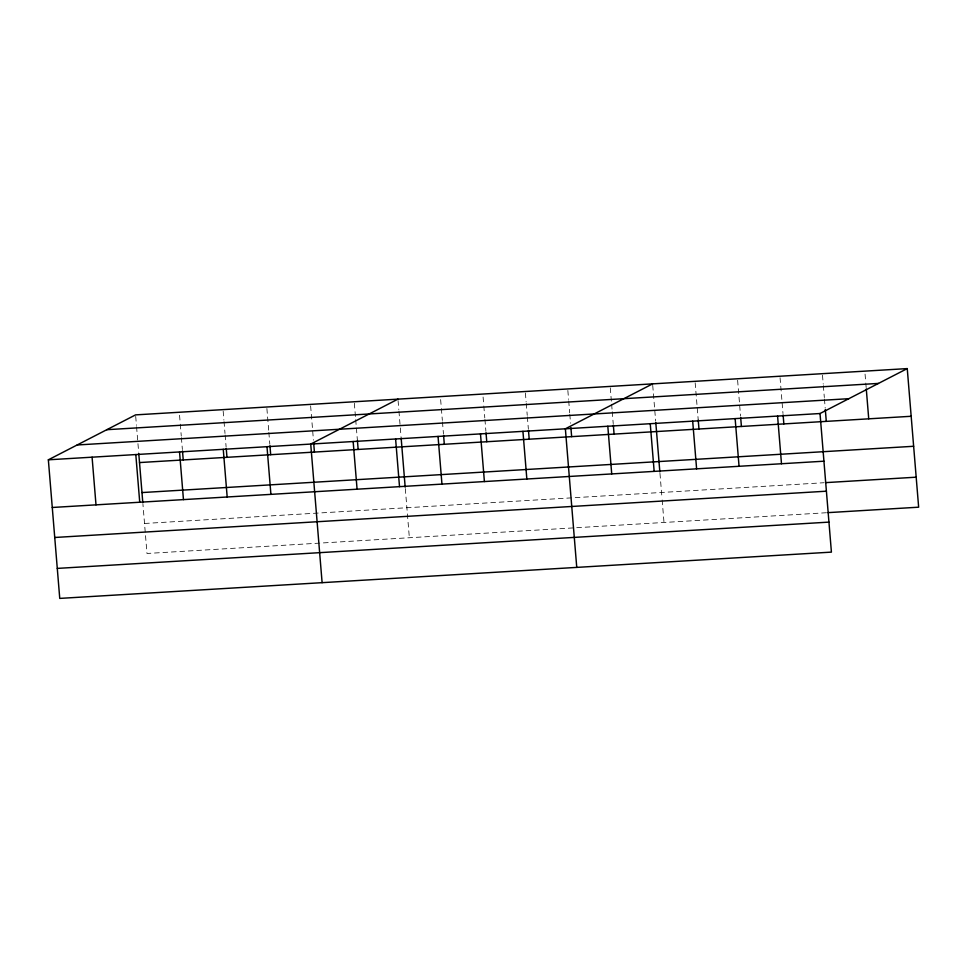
<?xml version="1.0" encoding="UTF-8"?>
<svg xmlns="http://www.w3.org/2000/svg" width="967" height="967" viewBox="0 0 967 967"><rect width="100%" height="100%" fill="white"/><g stroke="black" fill="none" stroke-linecap="round" stroke-linejoin="round"><path stroke-width="0.73" stroke-dasharray="4.83 3.63" d="M144.518 523.473L823.981 482.726M826.447 512.728L146.984 553.475L142.947 504.339M865.054 374.12L865.67 381.566M865.791 383.065L866.166 387.537M822.494 375.172L823.231 384.117M823.352 385.603L824.331 397.534M824.452 399.02L825.189 407.953M780.055 377.722L782.992 413.489M737.616 380.273L740.553 416.028M695.164 382.811L698.234 420.065M652.725 385.362L655.662 421.116M659.965 473.334L662.032 498.464M662.153 499.963L664.003 522.47M610.286 387.9L611.507 402.804M611.64 404.291L612.123 410.262M612.244 411.749L613.223 423.667M567.847 390.45L568.584 399.395M568.705 400.882L569.684 412.8M569.805 414.287L570.542 423.232M525.407 393.001L526.133 401.934M526.266 403.432L527.245 415.351M527.366 416.837L528.345 428.756M483.089 397.026L483.693 404.484M483.814 405.971L484.793 417.889M484.926 419.388L485.905 431.306M440.638 399.576L441.254 407.022M441.375 408.521L442.354 420.44M442.475 421.926L443.454 433.845M398.078 400.628L398.815 409.573M398.936 411.06L401.015 436.395M405.306 488.601L409.355 537.749M354.345 403.251L355.578 418.155M355.699 419.642L357.415 440.505M310.625 405.874L313.441 440.154M266.892 408.497L268.729 430.847M268.85 432.346L269.829 444.264M223.172 411.12L223.897 420.065M224.03 421.552L225.009 433.47M225.13 434.969L226.109 446.887M179.56 415.242L180.176 422.688M180.297 424.175L181.276 436.093M181.397 437.592L182.376 449.51M135.706 416.366L136.444 425.311M136.565 426.798L138.656 452.133"/><path stroke-width="1.45" d="M907.251 368.596L820.016 413.525L831.415 552.121L59.749 598.404L48.35 459.808L135.585 414.879L907.251 368.596L918.65 507.192L827.909 512.643M397.957 399.141L310.721 444.071L322.108 582.666M652.604 383.875L565.369 428.792L576.755 567.399M106.805 429.699L878.471 383.416M77.142 444.977L848.808 398.694M48.35 459.808L820.016 413.525M139.514 462.564L911.18 416.281M141.98 492.566L913.646 446.283M52.266 507.482L823.932 461.199M825.443 482.642L916.184 477.19M54.732 537.483L826.398 491.2M57.283 568.403L828.949 522.12M866.287 389.024L868.729 418.82M825.31 409.452L826.289 421.37M783.113 414.976L783.85 423.921M777.577 416.064L781.493 463.749M740.674 417.526L741.411 426.459M735.138 418.614L739.054 466.299M698.234 420.065L698.972 429.01M692.686 421.153L696.615 468.838M655.795 422.615L659.845 471.86M650.247 423.703L654.163 471.388M613.344 425.154L614.081 434.098M607.808 426.242L611.724 473.927M570.905 427.704L571.642 436.649M528.466 430.242L529.203 439.187M522.929 431.342L526.846 479.016M486.026 432.793L486.764 441.738M480.478 433.881L484.407 481.566M443.587 435.343L444.312 444.276M438.039 436.431L441.955 484.116M401.136 437.882L405.185 487.138M395.6 438.97L399.516 486.655M357.415 440.505L358.153 449.45M353.16 441.52L357.077 489.205M313.683 443.128L314.42 452.072M269.962 445.751L270.687 454.695M266.989 446.694L270.905 494.367M226.23 448.374L226.967 457.318M223.256 449.317L227.185 496.99M182.497 450.997L183.234 459.941M179.536 451.94L183.452 499.613M138.777 453.62L142.826 502.864M135.803 454.563L139.731 502.236M92.083 457.186L95.999 504.859"/></g></svg>
